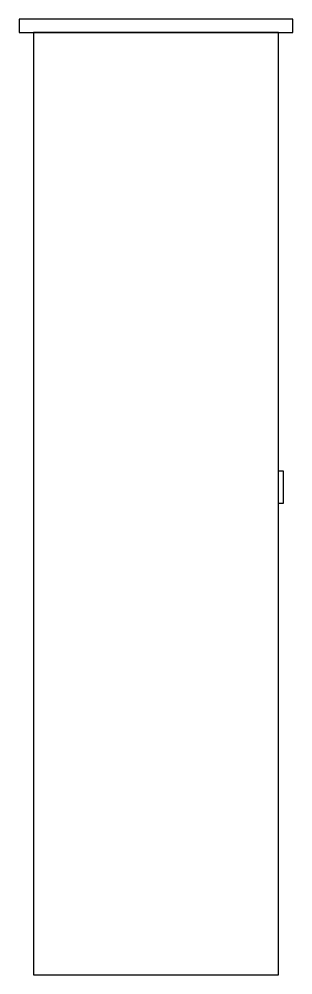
# Model space of a CAD drawing. Extents: x 5158 to 5226, y -3614 to -3378.
import ezdxf

# ---------------------------------------------------------------- set-up
doc = ezdxf.new("R2010")
doc.units = 0
doc.layers.get('0').update_dxf_attribs({"linetype": 'CONTINUOUS'})

# ---------------------------------------------------------------- blocks, each defined once
blk = doc.blocks.new('A$C57307FFA')
for points in [[(12.34, 272.65), (-55.37, 272.65), (-55.37, 269.34), (12.34, 269.34)], [(-51.82, 36.17), (8.79, 36.17), (8.79, 269.34), (-51.82, 269.34)]]:
    blk.add_lwpolyline(points, close=True)
blk.add_lwpolyline([(8.79, 152.85), (9.99, 152.85), (9.99, 160.81), (8.79, 160.81)])

msp = doc.modelspace()

# ---------------------------------------------------------------- block references
msp.add_blockref('A$C57307FFA', (5213.83, -3650.38))

doc.saveas('drawing.dxf')
